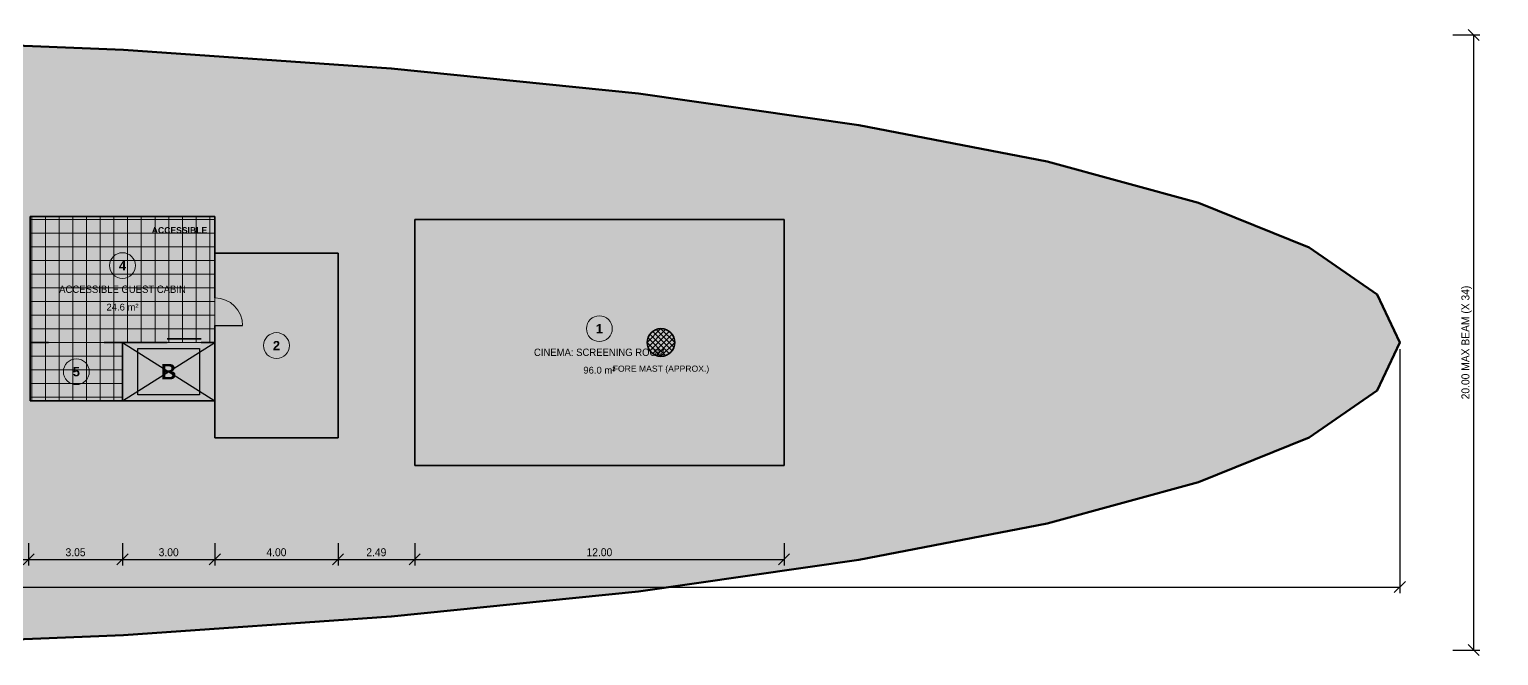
# Model space of a CAD drawing. Header units: metres. Extents: x -3 to 123, y -10 to 10.
# Drawn here: x 75.48 to 123.21, y -10.18 to 10.18 of the extents above; entities that cross this region are included whole.
import ezdxf
from ezdxf.enums import TextEntityAlignment as Align

# ---------------------------------------------------------------- set-up
doc = ezdxf.new("R2010")
doc.units = ezdxf.units.M
for name, color, linetype, lineweight in [('A-ANNO-DIMS', 7, 'Continuous', 13), ('A-AREA', 8, 'Continuous', 13), ('A-AREA-IDEN', 7, 'Continuous', 18), ('A-AREA-PATT', 254, 'Continuous', 0), ('A-CONV', 5, 'Continuous', 25), ('A-DOOR', 7, 'Continuous', 18), ('A-FLOR-OTLN', 7, 'Continuous', 50), ('A-WALL', 7, 'Continuous', 35), ('S-MAST', 8, 'Continuous', 25)]:
    doc.layers.add(name, color=color, linetype=linetype, lineweight=lineweight)
doc.styles.add('P68', font='arial.ttf', dxfattribs={"width": 0.92})
doc.styles.add('P68-BOLD', font='arialbd.ttf')
doc.dimstyles.new('P68-200', dxfattribs={"dimtxt": 0.26, "dimasz": 0.24, "dimexe": 0.2, "dimexo": 0.12, "dimgap": 0.1, "dimtad": 1, "dimzin": 0, "dimdsep": 46, "dimtxsty": 'P68', "dimtsz": 0.18, "dimcen": 2.5, "dimclrd": 7, "dimclre": 8, "dimclrt": 7, "dimazin": 3, "dimtfac": 1, "dimtmove": 0, "dimatfit": 3})

# ---------------------------------------------------------------- blocks, each defined once
blk = doc.blocks.new('P68-TAG')
at = {"lineweight": 18}
blk.add_circle((0, 0), 0.42, dxfattribs=at)
at = {"style": 'P68-BOLD'}
blk.add_attdef('NUM', text='', height=0.3, dxfattribs=at).set_placement((0, 0), align=Align.MIDDLE_CENTER)

msp = doc.modelspace()

# ---------------------------------------------------------------- hatches: boundary and pattern name
at = {"layer": 'A-AREA-PATT', "true_color": 0xfbefd5}
for points in [[(75.51, 4.1), (81.51, 4.1), (81.51, 0), (75.51, 0)], [(75.51, 0), (78.51, 0), (78.51, -1.9), (75.51, -1.9)]]:
    msp.add_hatch(color=7, dxfattribs=at).paths.add_polyline_path(points)
at = {"layer": 'A-AREA-PATT', "true_color": 0xc4ced4}
h = msp.add_hatch(dxfattribs=at)
h.set_pattern_fill('NET', scale=0.14)
h.paths.add_polyline_path([(75.51, 4.1), (81.51, 4.1), (81.51, 0), (75.51, 0)])
at = {"layer": 'A-AREA-PATT', "true_color": 0xe6f0e1}
for points in [[(88, 4), (100, 4), (100, -4), (88, -4)], [(81.51, 2.9), (85.51, 2.9), (85.51, -3.1), (81.51, -3.1)]]:
    msp.add_hatch(color=7, dxfattribs=at).paths.add_polyline_path(points)
at = {"layer": 'A-AREA-PATT', "true_color": 0xc4ced4}
h = msp.add_hatch(dxfattribs=at)
h.set_pattern_fill('NET', scale=0.14)
h.paths.add_polyline_path([(75.51, 0), (78.51, 0), (78.51, -1.9), (75.51, -1.9)])
at = {"layer": 'A-AREA-PATT', "true_color": 0xd5ecf7}
msp.add_hatch(color=7, dxfattribs=at).paths.add_polyline_path([(78.51, 0), (81.51, 0), (81.51, -1.9), (78.51, -1.9)])
at = {"layer": 'A-CONV', "true_color": 0xffffff}
msp.add_hatch(color=7, dxfattribs=at).paths.add_polyline_path([(79.01, -0.2), (81.01, -0.2), (81.01, -1.7), (79.01, -1.7)])
at = {"layer": 'A-FLOR-OTLN', "true_color": 0xfbfaf7}
msp.add_hatch(color=7, dxfattribs=at).paths.add_polyline_path([(120, 0), (119.26, -1.56), (117.06, -3.09), (113.46, -4.54), (108.54, -5.88), (102.43, -7.07), (95.27, -8.09), (87.24, -8.91), (78.54, -9.51), (69.39, -9.88), (60, -10), (50.61, -9.88), (41.46, -9.51), (32.76, -8.91), (24.73, -8.09), (17.57, -7.07), (11.46, -5.88), (6.54, -4.54), (2.94, -3.09), (0.74, -1.56), (0, 0), (0.74, 1.56), (2.94, 3.09), (6.54, 4.54), (11.46, 5.88), (17.57, 7.07), (24.73, 8.09), (32.76, 8.91), (41.46, 9.51), (50.61, 9.88), (60, 10), (69.39, 9.88), (78.54, 9.51), (87.24, 8.91), (95.27, 8.09), (102.43, 7.07), (108.54, 5.88), (113.46, 4.54), (117.06, 3.09), (119.26, 1.56)])
at = {"layer": 'S-MAST', "true_color": 0x5a6469}
h = msp.add_hatch(dxfattribs=at)
h.set_pattern_fill('ANSI37', scale=0.04)
h.paths.add_polyline_path([(96.45, 0), (96.416, 0.172), (96.318, 0.318), (96.172, 0.416), (96, 0.45), (95.828, 0.416), (95.682, 0.318), (95.584, 0.172), (95.55, 0), (95.584, -0.172), (95.682, -0.318), (95.828, -0.416), (96, -0.45), (96.172, -0.416), (96.318, -0.318), (96.416, -0.172)])

# ---------------------------------------------------------------- linework, layer by layer
at = {"layer": 'A-AREA'}
for points in [[(75.51, 4.1), (81.51, 4.1), (81.51, 0), (75.51, 0)], [(88, 4), (100, 4), (100, -4), (88, -4)], [(81.51, 2.9), (85.51, 2.9), (85.51, -3.1), (81.51, -3.1)], [(75.51, 0), (78.51, 0), (78.51, -1.9), (75.51, -1.9)], [(78.51, 0), (81.51, 0), (81.51, -1.9), (78.51, -1.9)]]:
    msp.add_lwpolyline(points, close=True, dxfattribs=at)
at = {"layer": 'A-CONV', "true_color": 0x1976d2}
for p, q in [((78.51, 0), (81.51, -1.9)), ((78.51, -1.9), (81.51, 0))]:
    msp.add_line(p, q, dxfattribs=at)
at = {"layer": 'A-CONV', "lineweight": 35, "true_color": 0x1976d2}
msp.add_line((79.96, 0.12), (81.06, 0.12), dxfattribs=at)
at = {"layer": 'A-CONV', "lineweight": 25, "true_color": 0x1976d2}
msp.add_lwpolyline([(79.01, -0.2), (81.01, -0.2), (81.01, -1.7), (79.01, -1.7)], close=True, dxfattribs=at)
at = {"layer": 'A-DOOR', "lineweight": 25}
msp.add_line((81.51, 0.55), (82.41, 0.55), dxfattribs=at)
at = {"layer": 'A-DOOR', "lineweight": 9}
msp.add_arc((81.51, 0.55), 0.9, 0, 90, dxfattribs=at)
at = {"layer": 'A-FLOR-OTLN'}
msp.add_lwpolyline([(69.39, 9.88), (78.54, 9.51), (87.24, 8.91), (95.27, 8.09), (102.43, 7.07), (108.54, 5.88), (113.46, 4.54), (117.06, 3.09), (119.26, 1.56), (120, 0), (119.26, -1.56), (117.06, -3.09), (113.46, -4.54), (108.54, -5.88), (102.43, -7.07), (95.27, -8.09), (87.24, -8.91), (78.54, -9.51), (69.39, -9.88)], dxfattribs=at)
at = {"layer": 'A-WALL', "true_color": 0x102027}
for p, q in [((75.51, 4.1), (81.51, 4.1)), ((75.51, 4.1), (75.51, -1.9)), ((81.51, 4.1), (81.51, 1.45)), ((88, 4), (100, 4)), ((88, 4), (88, -4)), ((100, 4), (100, -4)), ((81.51, 2.9), (85.51, 2.9)), ((85.51, 2.9), (85.51, -3.1)), ((81.51, 0.55), (81.51, -3.1)), ((75.51, 0), (76.11, 0)), ((77.91, 0), (79.96, 0)), ((78.51, 0), (78.51, -1.9)), ((81.06, 0), (81.51, 0)), ((75.51, -1.9), (81.51, -1.9)), ((81.51, -3.1), (85.51, -3.1)), ((88, -4), (100, -4))]:
    msp.add_line(p, q, dxfattribs=at)
at = {"layer": 'S-MAST', "lineweight": 35}
msp.add_circle((96, 0), 0.45, dxfattribs=at)

# ---------------------------------------------------------------- block references
at = {"layer": 'A-AREA-IDEN'}
for p, values in [((78.51, 2.5), {'NUM': '4'}), ((94, 0.45), {'NUM': '1'}), ((83.51, -0.1), {'NUM': '2'}), ((77.01, -0.95), {'NUM': '5'})]:
    msp.add_blockref('P68-TAG', p, dxfattribs=at).add_auto_attribs(values)

# ---------------------------------------------------------------- texts
at = {"layer": 'A-AREA-IDEN', "true_color": 0x2e7d32, "style": 'P68-BOLD'}
msp.add_text('ACCESSIBLE', height=0.2, dxfattribs=at).set_placement((81.26, 3.75), align=Align.TOP_RIGHT)
at = {"layer": 'A-AREA-IDEN', "true_color": 0x546e7a, "style": 'P68'}
for s, p in [('24.6 m²', (78.51, 1.15)), ('96.0 m²', (94, -0.9))]:
    msp.add_text(s, height=0.22, dxfattribs=at).set_placement(p, align=Align.MIDDLE_CENTER)
at = {"layer": 'A-AREA-IDEN', "true_color": 0x102027, "char_height": 0.24, "attachment_point": 5, "style": 'P68', "bg_fill": 1, "box_fill_scale": 1.2, "bg_fill_color": 0, "bg_fill_true_color": 16777215}
for s, insert in [('ACCESSIBLE GUEST CABIN', (78.51, 1.73)), ('CINEMA: SCREENING ROOM', (94, -0.32))]:
    msp.add_mtext(s, dxfattribs=dict(at, insert=insert))
at = {"layer": 'A-CONV', "true_color": 0x1976d2, "style": 'P68-BOLD'}
msp.add_text('B', height=0.5, dxfattribs=at).set_placement((80.01, -0.95), align=Align.MIDDLE_CENTER)
at = {"layer": 'S-MAST', "true_color": 0x8e3b6a, "style": 'P68'}
msp.add_text('FORE MAST (APPROX.)', height=0.2, dxfattribs=at).set_placement((96, -0.75), align=Align.TOP_CENTER)

# ---------------------------------------------------------------- dimensions: what is measured, and where the dimension line sits
at = {"layer": 'A-ANNO-DIMS'}
msp.add_linear_dim(base=(122.4, -10), p1=(121.6, -10), p2=(121.6, 10), angle=90, text='20.00 MAX BEAM (X 34)', dimstyle='P68-200', dxfattribs=at).render()
msp.add_linear_dim(base=(0, -7.95), p1=(0, -0.1), p2=(120, -0.1), text='120.00 LOA  (AP X 0 to FP X 120)', dimstyle='P68-200', dxfattribs=at).render()
for base, p1, p2 in [((64.45, -7.05), (64.45, -6.4), (75.46, -6.4)), ((75.46, -7.05), (75.46, -6.4), (78.51, -6.4)), ((78.51, -7.05), (78.51, -6.4), (81.51, -6.4)), ((81.51, -7.05), (81.51, -6.4), (85.51, -6.4)), ((85.51, -7.05), (85.51, -6.4), (88, -6.4)), ((88, -7.05), (88, -6.4), (100, -6.4))]:
    msp.add_linear_dim(base=base, p1=p1, p2=p2, dimstyle='P68-200', dxfattribs=at).render()

doc.saveas('drawing.dxf')
